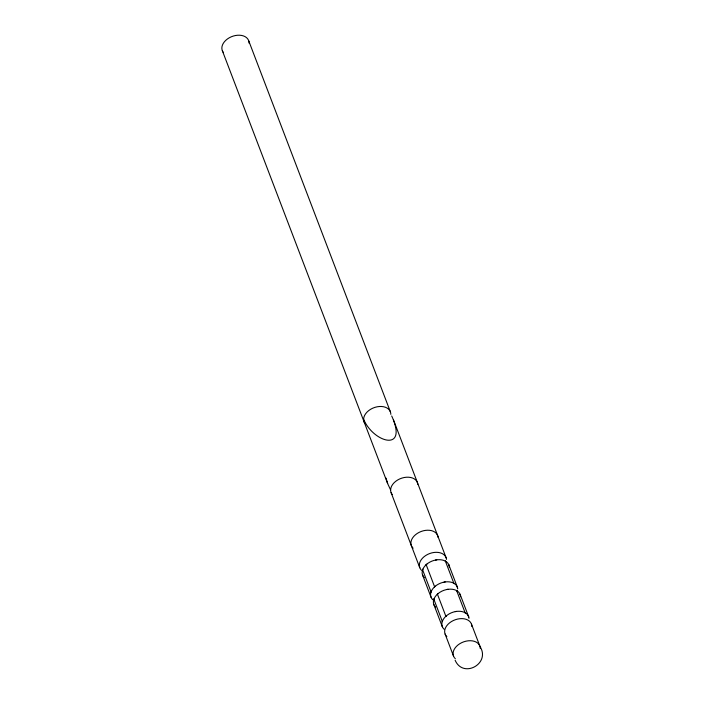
<?xml version="1.0" encoding="UTF-8"?>
<svg xmlns="http://www.w3.org/2000/svg" width="704" height="704" viewBox="0 0 704 704"><rect width="100%" height="100%" fill="white"/><g stroke="black" fill="none" stroke-linecap="round" stroke-linejoin="round"><path stroke-width="1.06" d="M422.558 570.011L422.902 569.114M430.998 592.108L431.341 591.21M433.814 599.474L434.157 598.576M442.253 621.57L442.596 620.673M426.017 564.846L426.888 564.089M434.456 586.942L435.327 586.186M437.272 594.308L438.134 593.551M445.711 616.414L446.574 615.648M435.6 560.032L436.779 559.838M444.039 582.129L445.218 581.935M446.846 589.494L448.034 589.301M455.286 611.6L456.474 611.398M445.254 561.062L446.063 561.546M453.693 583.158L454.502 583.642M456.509 590.524L457.318 591.008M464.948 612.63L465.758 613.114M363.634 419.311C373.314 442.587 408.39 452.742 391.706 415.958M390.632 490.028L387.649 483.578L222.314 50.618M455.118 660.211C463.144 678.894 490.89 663.546 479.996 646.492M248.714 40.797L390.482 412.06M393.43 419.769L446.178 557.911M448.879 564.978L457.318 587.083M460.134 594.449L468.574 616.546M471.495 624.21L479.934 646.307M445.394 561.15L453.834 583.246M456.65 590.612L465.089 612.709M426.175 564.705L434.614 586.81M437.43 594.176L445.87 616.273M422.62 569.844L431.059 591.95M433.875 599.315L442.314 621.412M391.09 492.598L419.786 567.741M422.629 575.177L431.068 597.274M433.884 604.639L442.323 626.736M445.104 634.031L453.543 656.137M387.649 483.578L386.012 478.095M468.53 616.405L468.794 617.206M460.09 594.308L460.354 595.109M457.274 586.942L457.547 587.743M448.835 564.846L449.108 565.646M390.826 414.366L390.79 413.574A14.089 9.662 -20.9 0 0 377.15 406.798A14.089 9.662 -20.9 0 0 363.642 418.818L363.625 419.619A14.089 9.662 -20.9 0 0 364.813 423.245M417.798 484.29A14.089 9.662 -20.9 0 0 404.158 477.523A14.089 9.662 -20.9 0 0 390.641 489.535L390.632 490.336A14.089 9.662 -20.9 0 0 392.304 494.578M444.057 629.218A14.089 9.662 -20.9 0 1 451.106 612.911A14.089 9.662 -20.9 0 1 468.996 618.358M434.711 606.118A14.089 9.662 -20.9 0 1 443.907 590.313A14.089 9.662 -20.9 0 1 460.583 596.798M435.618 607.121A14.089 9.662 -20.9 0 1 435.063 606.549M222.64 51.322A14.089 9.662 -20.9 0 1 233.226 36.08A14.089 9.662 -20.9 0 1 249.049 43.102M223.529 52.598A14.089 9.662 -20.9 0 1 223.045 51.982M412.078 546.999A14.089 9.662 -20.9 0 1 421.194 531.458A14.089 9.662 -20.9 0 1 438.055 537.328M413.116 548.196A14.089 9.662 -20.9 0 1 412.553 547.615M420.517 569.096A14.089 9.662 -20.9 0 1 429.634 553.555A14.089 9.662 -20.9 0 1 446.494 559.425M421.555 570.293A14.089 9.662 -20.9 0 1 420.992 569.721M424.371 577.658A14.089 9.662 -20.9 0 1 431.763 561.194A14.089 9.662 -20.9 0 1 449.328 567.336M431.904 598.752A14.089 9.662 -20.9 0 1 440.73 583.079A14.089 9.662 -20.9 0 1 457.741 588.896M432.802 599.755A14.089 9.662 -20.9 0 1 432.247 599.183M445.826 635.395A14.089 9.662 -20.9 0 1 455.479 619.67A14.089 9.662 -20.9 0 1 471.838 626.516M446.873 636.592A14.089 9.662 -20.9 0 1 446.31 636.011M454.265 657.492A14.089 9.662 -20.9 0 1 463.857 641.784A14.089 9.662 -20.9 0 1 480.278 648.525M455.312 658.689A14.089 9.662 -20.9 0 1 454.749 658.117"/></g></svg>
